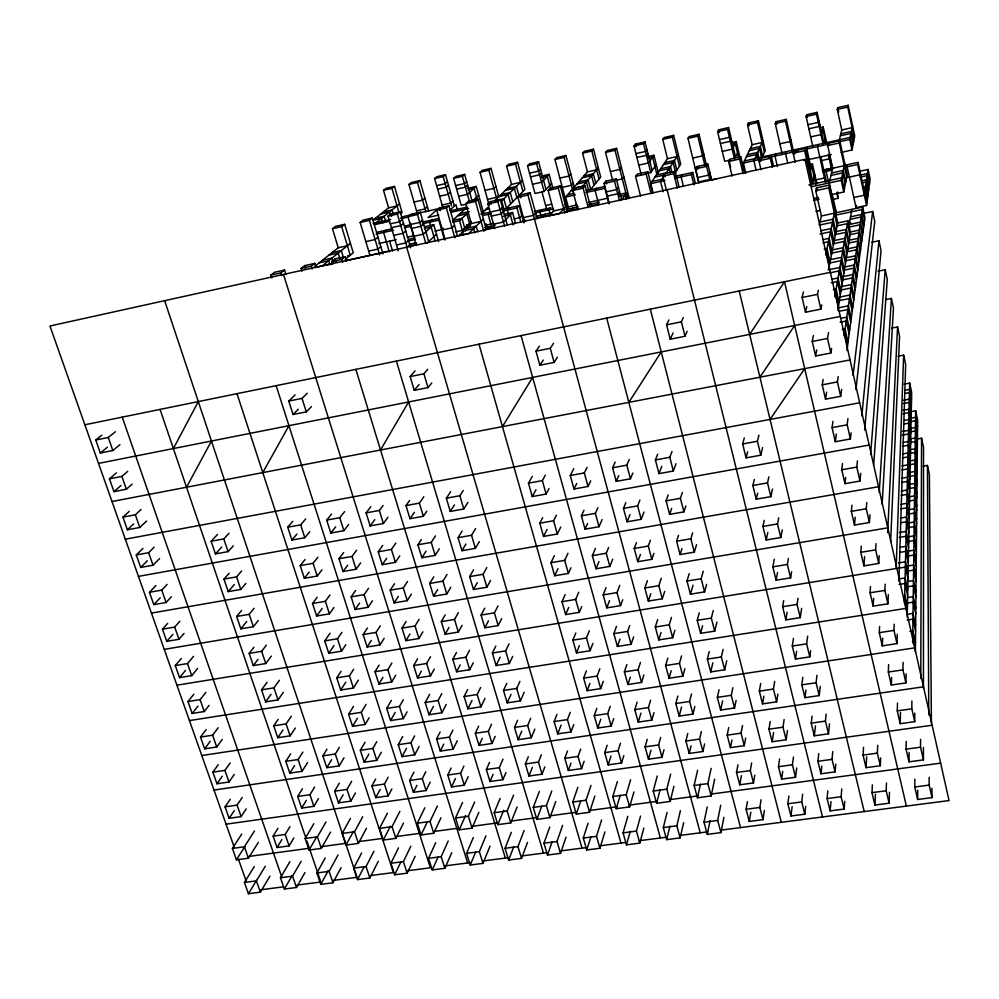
<?xml version="1.0" encoding="UTF-8"?>
<svg xmlns="http://www.w3.org/2000/svg" width="999" height="999" viewBox="0 0 999 999"><rect width="100%" height="100%" fill="white"/><g stroke="black" fill="none" stroke-linecap="round" stroke-linejoin="round"><path stroke-width="1.5" d="M906.23 741.408L906.081 749.175L909.003 761.837L923.438 759.877L923.438 747.439M923.451 688.348L923.526 447.327L921.565 438.236L915.946 439.235M923.438 759.877L920.541 747.19L920.566 739.397M920.766 678.533L921.565 438.236M931.942 788.286L932.017 797.614L917.669 799.487L917.719 790.159M897.489 703.109L897.264 710.863L900.224 723.688L914.734 721.653L914.809 713.174M915.396 651.972L917.619 419.967L915.646 410.789L910.002 411.825M917.669 799.487L914.784 786.987L914.859 779.195M914.734 721.653L911.8 708.791L911.9 701.023M912.649 642.981L915.646 410.789M909.003 761.837L909.14 752.509M888.623 664.547L888.323 672.027L891.32 685.039L905.918 682.891L906.093 673.801M907.217 617.17L911.662 392.357L909.664 383.104L904.008 384.153M905.918 682.891L902.946 669.867L903.121 662.387M904.507 603.483L909.664 383.104M900.224 723.688L900.499 712.387M879.595 626.448L879.27 632.667L882.304 645.854L896.977 643.618L897.264 634.265M898.913 581.243L905.656 364.498L903.645 355.157L897.964 356.243M872.377 784.864L871.977 792.644L874.937 805.057L889.122 803.208L889.485 792.307M891.32 685.039L891.595 677.459M896.977 643.618L893.968 630.406L894.192 624.188M896.153 568.206L903.645 355.157M889.122 803.208L886.188 790.771L886.488 782.991M863.536 747.314L863.049 755.094L866.033 767.669L880.306 765.734L880.643 757.941M870.491 586.563L870.079 592.769L873.163 606.131L887.911 603.808L888.323 594.48M890.633 541.62L899.587 336.376L897.552 326.948L891.857 328.059M882.304 645.854L882.679 638.086M874.937 805.057L875.449 794.155M880.306 765.734L877.334 753.134L877.709 745.354M887.911 603.808L884.864 590.421L885.164 584.178M887.649 532.729L897.552 326.948M861.288 546.116L860.776 552.335L863.898 565.871L878.733 563.448L879.182 555.656M882.142 504.258L893.468 308.004L891.408 298.489L885.688 299.625M866.033 767.669L866.67 756.805M873.163 606.131L873.638 598.351M878.733 563.448L875.636 549.875L876.036 543.668M879.245 492.457L891.408 298.489M851.947 505.144L851.335 511.326L854.495 525.049L869.417 522.527L869.992 514.785M873.626 465.222L887.287 279.37L885.214 269.755L878.034 271.216M863.898 565.871L864.61 556.568M827.834 790.821L827.097 798.576L830.132 810.888L844.143 809.065L844.742 801.31M869.417 522.527L866.283 508.766L866.782 502.559M870.591 454.445L885.214 269.755M844.143 809.065L841.133 796.715L841.77 788.973M818.755 753.571L817.919 761.288L820.991 773.775L835.077 771.865L835.776 764.098M842.507 463.573L841.77 469.742L844.967 483.666L859.977 481.043L860.688 473.301M864.647 429.97L881.056 250.462L878.958 240.759L871.752 242.257M830.132 810.888L830.981 801.585M835.077 771.865L832.03 759.352L832.766 751.598M854.495 525.049L855.219 517.295M859.977 481.043L856.805 467.082L857.404 460.889M861.812 415.934L878.958 240.759M812.062 716.158L811.225 723.151L814.335 735.801L828.508 733.803L829.495 723.9M828.508 733.803L825.424 721.116L826.161 714.123M820.991 773.775L821.79 766.046M832.941 421.428L832.067 427.584L835.314 441.708L850.399 438.973L851.098 432.804M855.931 389.573L874.749 221.278L872.639 211.501L863.96 213.336M844.967 483.666L845.666 477.51M814.335 735.801L815.471 725.898M802.834 677.347L801.822 684.852L804.969 697.677L819.217 695.591L820.266 686.475M788.873 796.028L787.836 803.758L790.946 815.996L804.807 814.197L805.694 806.468M804.807 814.197L801.735 801.922L802.659 794.205M819.217 695.591L816.096 682.742L816.995 675.237M850.399 438.973L847.177 424.825L847.926 418.631M853.084 375.349L872.639 211.501M790.946 815.996L792.132 806.717M793.468 638.336L792.294 646.053L795.479 659.04L809.802 656.867L810.614 650.686M804.969 697.677L805.956 690.084M779.595 759.015L778.458 766.708L781.605 779.12L795.541 777.222L796.727 767.981M795.541 777.222L792.419 764.797L793.456 757.067M823.151 379.37L822.227 384.827L825.524 399.15L840.696 396.316L841.633 389.348M846.902 350.549L864.922 217.52L862.649 207.068L834.627 213.024M847.564 164.685L847.14 166.808L856.056 207.68L866.558 205.457L870.129 179.058L868.069 169.468L859.627 171.304M835.314 441.708L836.35 434.016M809.802 656.867L806.643 643.843L807.691 636.138M770.217 721.515L768.955 729.183L772.14 741.745L786.151 739.772L787.474 730.519M781.605 779.12L782.704 771.403M840.696 396.316L837.424 381.955L838.211 376.511M844.093 335.776L862.649 207.068M868.069 169.468L864.347 195.267L853.845 197.515M795.479 659.04L796.603 651.348M786.151 739.772L782.991 727.185L784.14 719.48M783.678 600.599L782.629 606.718L785.863 619.892L800.261 617.619L801.635 608.366M747.427 801.61L746.103 809.265L749.275 821.428L762.986 819.642L764.41 810.401M800.261 617.619L797.065 604.42L798.014 598.276M772.14 741.745L773.601 732.529M762.986 819.642L759.839 807.454L761.063 799.762M760.714 683.491L759.327 691.158L762.549 703.883L776.635 701.822L777.859 694.155M825.524 399.15L826.635 392.17M856.056 207.68L856.43 205.344M813.436 335.514L812.237 341.471L815.584 355.994L830.843 353.034L831.593 348.476M837.836 310.227L850.499 232.505L847.926 220.804L837.349 223.039M860.276 172.615L859.914 174.788L846.378 177.735M776.635 701.822L773.438 689.06L774.712 681.368M785.863 619.892L787.125 612.212M774.3 559.24L772.839 566.858L776.111 580.207L790.596 577.847L791.633 571.703M851.847 209.365L848.838 227.123L860.102 224.763L862.462 235.627M749.275 821.428L750.823 812.224M737.961 764.834L736.513 772.477L739.722 784.789L753.496 782.929L754.807 775.249M790.596 577.847L787.349 564.46L788.411 558.341M830.843 353.034L827.534 338.474L828.558 332.542M834.777 296.666L847.926 220.804M866.558 205.457L857.691 164.51L858.054 162.387L844.58 165.335M753.496 782.929L750.311 770.579L751.66 762.911M762.549 703.883L763.898 696.203M739.722 784.789L741.408 775.624M728.746 727.547L727.185 735.152L730.431 747.627L744.28 745.679L745.704 738.024M776.111 580.207L777.534 572.564M764.235 520.354L762.911 526.448L766.233 539.984L780.793 537.524L782.242 529.882M815.584 355.994L816.732 349.887M707.23 806.992L704.008 822.227L707.28 834.39L720.928 832.617L723.888 817.294M744.28 745.679L741.058 733.166L742.519 725.524M803.421 291.958L802.122 297.477L805.506 312.212L820.866 309.153L821.69 304.907M828.783 268.631L837.761 222.777L829.407 185.09L816.483 187.887L815.733 190.684L821.403 215.971L819.242 225.1L832.479 222.302L835.339 235.14M843.78 192.008L847.189 174.575L839.809 140.797L828.296 143.357L827.709 145.567L832.704 168.219L829.22 182.917L831.805 194.58L843.78 192.008L841.22 180.32L844.742 163.361M841.245 152.385L852.01 150L854.757 135.914L848.151 105.295L837.761 107.655L837.287 109.453L841.757 129.97L838.948 141.846M720.928 832.617L717.682 820.441L720.704 805.206M780.793 537.524L777.497 523.951L778.708 517.869M730.431 747.627L731.967 740.009M719.055 689.772L717.332 697.377L720.629 710.027L734.552 707.991L736.113 700.374M835.651 209.765L835.164 212.125L831.63 196.179M832.254 199.575L838.011 198.351L837.549 191.945M707.28 834.39L710.102 820.654M766.233 539.984L767.819 532.367M820.866 309.153L817.494 294.38L818.356 290.247M825.698 254.92L834.989 210.265M852.01 150L849.712 139.448L852.559 125.737M734.552 707.991L731.28 695.316L732.879 687.712M697.602 770.266L694.118 785.464L697.427 797.776L711.151 795.928L714.66 779.195M754.332 479.433L752.846 485.489L756.218 499.2L770.866 496.64L772.489 489.048M711.151 795.928L707.866 783.591L711.138 768.393M832.916 201.998L833.416 199.688M720.629 710.027L722.639 700.886M697.427 797.776L700.486 784.078M709.228 651.56L707.354 659.115L710.689 671.927L724.687 669.805L726.735 660.676M805.506 312.212L806.78 306.543M770.866 496.64L767.519 482.892L768.88 476.81M687.762 733.491L685.888 741.046L689.21 753.433L702.896 751.51L704.632 743.918M724.687 669.805L721.365 656.955L723.126 649.362M667.082 812.449L663.311 827.559L666.645 839.635L680.132 837.886L683.653 822.689M837.174 225.799L828.758 187.874L829.407 185.09M846.727 176.973L839.297 142.994L839.809 140.797M854.382 137.862L847.726 107.08L848.151 105.295M702.896 751.51L699.6 739.085L701.373 731.505M756.218 499.2L757.642 493.156M680.132 837.886L676.822 825.798L680.419 810.614M710.689 671.927L712.874 662.837M824.262 170.354L831.48 168.769L831.98 166.708L829.17 154.008M744.292 437.949L742.657 443.956L746.066 457.867L760.788 455.194L762.624 447.614M689.21 753.433L691.033 745.878M666.645 839.635L669.954 826.011M699.275 612.837L697.24 620.342L700.624 633.316L714.697 631.106L716.932 622.04M657.242 776.036L653.221 791.033L656.593 803.271L670.154 801.448L673.913 786.35M677.846 696.028L675.824 703.533L679.195 716.096L692.956 714.073L694.829 706.518M760.788 455.194L757.404 441.258L758.928 435.227M825.037 175.774L824.475 177.997L815.359 179.982M826.673 169.256L826.136 171.403L828.396 181.631M829.794 156.831L829.295 158.853L820.616 160.764M692.956 714.073L689.61 701.485L691.533 693.955M714.697 631.106L711.338 618.094L713.249 610.564M670.154 801.448L666.795 789.185L670.654 774.113M656.593 803.271L660.152 789.685M746.066 457.867L747.652 451.823M700.624 633.316L702.597 625.799M679.195 716.096L681.555 707.067M647.227 739.385L645.067 746.877L648.451 759.178L661.987 757.279L664.01 749.75M627.797 816.333L623.076 832.841L626.473 844.829L639.81 843.106L643.856 828.034M667.819 658.066L665.634 665.534L669.043 678.259L682.879 676.148L684.902 668.643M689.21 573.576L687 581.043L690.421 594.193L704.57 591.895L706.605 584.365M639.81 843.106L636.438 831.093L640.546 816.096M661.987 757.279L658.616 744.942L660.689 737.412M809.365 185.09L812.224 184.465L814.872 174.912M825.424 137L823.813 142.807L817.07 112.35L806.767 114.685L806.131 116.508L812.936 147.065M682.879 676.148L679.482 663.398L681.568 655.906M704.57 591.895L701.161 578.696L703.259 571.203M626.473 844.829L630.257 831.318M648.451 759.178L650.998 750.187M669.043 678.259L671.178 670.779M690.421 594.193L693.019 585.202M617.345 781.668L612.774 796.553L616.221 808.703L629.632 806.892L633.928 791.932M637.112 702.197L634.79 709.615L638.236 722.09L651.835 720.092L653.995 712.637M809.702 173.252L812.424 163.948L808.228 164.86M818.094 144.555L817.494 146.603L825.461 182.455M820.329 127.685L823.226 127.035L821.003 134.603L810.676 136.913M629.632 806.892L626.198 794.717L630.606 779.769M657.654 619.617L655.307 627.022L658.766 639.922L672.664 637.724L674.849 630.269M651.835 720.092L648.413 707.592L650.636 700.149M678.533 535.302L676.61 541.208L680.082 554.545L694.305 552.147L696.528 544.692M616.221 808.703L620.242 795.291M672.664 637.724L669.23 624.812L671.478 617.37M807.679 164.248L808.391 161.925M819.779 124.563L819.205 126.448L808.865 128.771M588.061 823.238L583.291 838.049L586.75 849.962L599.937 848.263L604.919 831.88M638.236 722.09L640.958 713.136M607.142 745.242L604.707 752.634L608.166 764.859L621.553 762.974L623.838 755.544M694.305 552.147L690.846 538.773L692.682 532.842M599.937 848.263L596.503 836.325L601.585 819.954M658.766 639.922L661.063 632.492M807.379 157.442L806.668 159.728L803.795 160.364M818.88 120.504L818.293 122.353L807.954 124.688M626.873 664.51L624.387 671.877L627.872 684.515L641.545 682.429L643.868 675.012M586.75 849.962L590.971 836.625M621.553 762.974L618.106 750.724L620.454 743.293M680.082 554.545L681.967 548.613M810.501 165.422L806.817 148.976L807.479 146.915M608.166 764.859L611.026 755.981M647.377 580.669L644.842 588.011L648.339 601.073L662.312 598.788L664.685 591.396M641.545 682.429L638.086 669.767L640.471 662.374M577.859 787.299L572.789 802.01L576.311 814.073L589.56 812.287L594.842 796.028M812.224 184.465L804.632 150.687L805.369 148.451L793.955 150.986L793.156 153.234L795.204 162.263M823.263 144.78L816.483 114.161L817.07 112.35M627.872 684.515L630.307 677.122M662.312 598.788L658.828 585.689L661.276 578.284M668.194 494.98L666.083 500.849L669.605 514.36L683.903 511.863L685.851 505.944M589.56 812.287L586.076 800.199L590.971 785.439M596.828 708.303L594.243 715.634L597.739 728.021L611.188 726.048L613.648 718.643M576.311 814.073L580.794 800.761M648.339 601.073L650.824 593.706M611.188 726.048L607.704 713.636L610.214 706.243M616.52 626.323L613.848 633.641L617.382 646.44L631.118 644.268L633.628 636.912M549.737 827.047L543.943 843.206L547.477 855.044L560.514 853.358L566.033 837.112M683.903 511.863L680.394 498.314L682.404 492.42M597.739 728.021L600.799 719.168M669.605 514.36L671.653 508.466M567.494 751.023L564.81 758.328L568.331 770.479L581.568 768.618L584.115 761.275M560.514 853.358L557.005 841.495L562.612 825.336M631.118 644.268L627.622 631.443L629.67 625.561M547.477 855.044L552.122 841.807M636.438 542.632L634.228 548.463L637.787 561.7L651.823 559.328L653.895 553.446M581.568 768.618L578.059 756.443L580.669 749.1M617.382 646.44L619.979 639.11M586.401 670.866L583.628 678.146L587.187 690.696L600.699 688.636L603.309 681.318M568.331 770.479L570.966 763.161M539.36 791.42L533.266 807.392L536.838 819.38L549.949 817.619L555.781 801.485M651.823 559.328L648.301 546.053L650.424 540.197M657.704 454.145L655.406 459.927L658.99 473.626L673.351 471.029L676.011 463.736M600.699 688.636L597.165 676.061L599.837 668.756M637.787 561.7L640.459 554.42M549.949 817.619L546.391 805.606L551.773 791.033M606.031 587.649L603.171 594.892L606.755 607.867L620.554 605.606L622.714 599.762M556.992 714.347L554.145 721.578L557.717 733.878L571.003 731.93L573.726 724.625M587.187 690.696L589.885 683.403M511.326 832.342L505.044 848.301L508.641 860.064L521.54 858.391L527.534 842.357M536.838 819.38L541.745 806.243M786.338 151.611L785.564 153.696L787.599 162.65M790.833 139.56L790.109 141.521L779.869 143.806M673.351 471.029L669.805 457.292L672.002 451.448M620.554 605.606L617.007 592.607L619.767 585.327M521.54 858.391L517.969 846.615L524.088 830.581M571.003 731.93L567.457 719.605L570.217 712.337M658.99 473.626L661.775 466.358M508.641 860.064L513.673 846.99M528.296 756.755L525.362 763.96L528.946 776.023L542.032 774.188L544.817 766.932M557.717 733.878L561.076 725.149M575.824 632.991L572.889 640.172L576.485 652.884L590.059 650.749L592.857 643.468M606.755 607.867L609.54 600.599M625.861 502.622L623.476 508.391L627.085 521.803L641.196 519.33L643.993 512.062M590.059 650.749L586.488 637.999L589.348 630.744M542.032 774.188L538.461 762.087L541.308 754.844M641.196 519.33L637.624 505.881L639.909 500.099M528.946 776.023L532.392 767.369M500.162 798.388L494.18 812.724L497.814 824.637L510.776 822.889L517.107 806.967M595.429 548.463L592.357 555.631L595.978 568.768L609.852 566.421L612.749 559.203M576.485 652.884L579.37 645.641M775.811 153.958L774.974 156.056L777.372 166.471M627.085 521.803L629.982 514.572M510.776 822.889L507.155 810.963L513.586 795.117M473.314 837.574L466.583 853.346L470.229 865.022L482.992 863.373L490.034 846.091M772.377 167.283L770.316 158.304L771.24 156.031L759.939 158.541L758.94 160.839L761.013 169.793M792.394 151.636L785.501 121.191L786.263 119.343L776.048 121.653L775.236 123.514L782.167 153.908M497.814 824.637L503.721 810.214M609.852 566.421L606.256 553.246L608.628 547.489M517.594 720.304L514.497 727.447L518.131 739.672L531.281 737.749L534.827 729.133M482.992 863.373L479.358 851.672L485.939 835.838M565.147 594.58L562 601.698L565.646 614.572L579.295 612.35L581.68 606.605M595.978 568.768L598.975 561.575M531.281 737.749L527.672 725.499L530.681 718.331M470.229 865.022L475.649 852.122M489.51 762.412L486.351 769.53L490.01 781.518L502.934 779.695L505.969 772.539M615.159 462.087L612.587 467.757L616.233 481.368L630.431 478.796L632.842 473.064M518.131 739.672L521.778 731.081M579.295 612.35L575.674 599.437L578.721 592.282M668.893 319.942L666.57 324.837L670.217 339.223L684.989 336.276L687.15 331.281M502.934 779.695L499.313 767.682L503.009 759.103M565.646 614.572L568.718 607.429M462.587 802.409L455.532 817.994L459.228 829.832L472.04 828.109L478.846 812.374M630.431 478.796L626.798 465.159L629.283 459.465M490.01 781.518L493.106 774.387M584.015 510.214L581.381 515.834L585.052 529.158L599.013 526.723L602.122 519.58M506.78 683.403L503.508 690.471L507.192 702.846L520.392 700.848L524.163 692.27M435.714 842.756L428.534 858.328L432.242 869.942L444.855 868.306L451.773 852.659M472.04 828.109L468.369 816.245L474.637 802.022M616.233 481.368L618.743 475.661M459.228 829.832L465.546 815.584M684.989 336.276L681.38 321.84L683.304 317.57M762.986 140.572L753.908 160.739L755.981 169.63M444.855 868.306L441.171 856.667L448.201 841.033M478.646 726.211L475.312 733.266L479.008 745.404L491.995 743.493L495.192 736.4M520.392 700.848L516.733 688.436L519.917 681.343M554.32 555.706L550.973 562.712L554.657 575.761L568.381 573.438L570.928 567.769M599.013 526.723L595.367 513.361L597.914 507.679M585.052 529.158L587.624 523.513M507.192 702.846L511.038 694.355M432.242 869.942L438.012 857.179M670.217 339.223L673.076 332.954M491.995 743.493L488.324 731.33L491.583 724.25M451.148 768.031L447.789 775.037L451.498 786.95L464.285 785.139L468.181 776.66M568.381 573.438L564.71 560.352L567.981 553.284M479.008 745.404L482.28 738.336M554.657 575.761L557.954 568.693M464.285 785.139L460.589 773.214L463.898 766.146M424.812 807.816L417.307 823.213L421.066 834.964L433.741 833.266L440.996 817.719M495.829 646.041L492.37 653.009L496.091 665.546L509.365 663.461L512.687 656.405M451.498 786.95L455.469 778.496M398.501 847.864L390.909 863.261L394.68 874.799L407.155 873.176L415.147 856.318M433.741 833.266L430.007 821.478L437.362 806.018M745.853 173.426L743.418 163.062L752.122 144.73L747.502 124.85L748.451 123.027L758.416 120.754L765.259 150.437L762.674 156.406L760.364 146.391L750.261 148.651M421.066 834.964L427.122 822.302M573.801 468.581L570.267 475.512L573.988 489.011L588.011 486.476L590.696 480.844M467.619 689.585L464.123 696.528L467.869 708.828L480.919 706.842L484.965 698.413M407.155 873.176L403.409 861.625L410.864 846.165M509.365 663.461L505.656 650.886L509.028 643.893M496.091 665.546L500.162 657.155M394.68 874.799L400.786 862.199M542.657 517.669L539.785 523.201L543.531 536.426L557.317 534.015L560.739 527.01M440.097 732.067L436.551 739.01L440.309 751.073L453.159 749.188L457.267 740.771M480.919 706.842L477.197 694.517L480.631 687.512M743.094 173.626L739.66 159.016L740.759 156.781L729.757 159.241L728.596 161.476L732.055 176.061M764.41 152.397L757.529 122.577L758.416 120.754M467.869 708.828L472.003 700.436M588.011 486.476L584.315 472.939L587.075 467.345M413.923 772.177L409.64 780.481L413.411 792.319L426.061 790.534L430.207 782.142M573.988 489.011L576.748 483.441M453.159 749.188L449.425 737.1L452.897 730.132M387.437 813.149L379.508 828.371L383.329 840.047L395.854 838.361L403.509 823.064M440.309 751.073L443.781 744.118M557.317 534.015L553.596 520.754L556.381 515.209M484.74 608.191L481.081 615.059L484.852 627.772L498.189 625.586L501.71 618.631M543.531 536.426L547.04 529.482M426.061 790.534L422.302 778.671L425.811 771.727M738.498 151.199L735.551 157.068L728.596 127.547L718.706 129.795L717.607 131.656L724.65 161.264L730.306 160.002M361.65 852.996L353.683 868.131L357.517 879.595L369.855 878.009L378.284 861.338M413.411 792.319L416.933 785.351M395.854 838.361L392.058 826.66L399.85 811.375M383.329 840.047L390.409 826.198M456.481 652.459L452.797 659.328L456.58 671.778L469.705 669.705L473.264 662.774M369.855 878.009L366.046 866.52L373.876 851.31M498.189 625.586L494.43 612.862L498.014 605.956M357.517 879.595L363.948 867.144M484.852 627.772L488.449 620.866M429.632 694.317L425.187 702.522L428.996 714.735L441.908 712.774L446.203 704.482M402.709 736.5L398.239 744.692L402.048 756.668L414.76 754.807L419.093 746.54M469.705 669.705L465.934 657.23L469.542 650.337M732.067 142.482L736.238 141.533L732.217 149.201L722.302 151.423M456.58 671.778L460.202 664.897M173.376 448.563L198.302 401.586M441.908 712.774L438.111 700.524L441.77 693.643M375.661 779.058L371.915 785.863L375.749 797.627L388.249 795.866L391.883 788.985M428.996 714.735L433.379 706.48M532.28 476.398L528.459 483.166L532.255 496.565L546.116 494.055L549.025 488.561M414.76 754.807L410.964 742.806L414.635 735.913M350.424 818.493L342.12 833.466L345.991 845.067L358.391 843.406L366.458 828.283M402.048 756.668L406.468 748.426M186.538 487.237L211.463 441.021M388.249 795.866L384.44 784.078L388.149 777.21M325.212 857.991L316.87 872.964L320.754 884.352L332.967 882.766L341.071 867.669M375.749 797.627L380.182 789.41M711.663 180.032L707.841 164.123L696.94 166.558L695.604 168.831L698.763 181.905L709.715 179.483L710.976 177.148M731.38 139.385L730.356 141.296L720.429 143.531M473.514 569.855L469.642 576.623L473.476 589.485L486.875 587.225L490.596 580.369M358.391 843.406L354.545 831.767L362.699 816.745M345.991 845.067L353.446 831.38M320.754 884.352L328.246 870.678M546.116 494.055L542.345 480.619L545.329 475.162M332.967 882.766L329.108 871.353L338.062 854.969M532.255 496.565L536.013 489.722M709.939 172.815L708.666 175.125L697.714 177.547M730.456 135.439L729.42 137.338L719.492 139.573M445.204 614.872L441.321 621.628L445.154 634.253L458.341 632.092L462.075 625.287M417.57 658.816L413.673 665.559L417.532 677.934L430.494 675.886L434.265 669.068M391.371 700.374L386.688 708.441L390.559 720.566L403.321 718.631L407.093 711.837M262.787 472.602L288.948 425.674M473.476 589.485L477.272 582.692M486.875 587.225L483.066 574.325L486.85 567.532M365.035 742.245L360.339 750.311L364.21 762.212L376.785 760.364L381.343 752.235M339.323 783.116L334.603 791.196L338.486 802.871L350.861 801.136L355.457 792.981M445.154 634.253L448.976 627.472M458.341 632.092L454.52 619.455L458.329 612.662M430.494 675.886L426.66 663.486L430.494 656.718M709.715 179.483L706.568 166.383L707.841 164.123M734.54 159.066L727.547 129.395L728.596 127.547M313.823 823.713L305.145 838.511L309.078 850.037L321.341 848.388L330.557 832.092M417.532 677.934L421.353 671.166M390.559 720.566L395.167 712.449M289.947 861.6L280.457 877.734L284.39 889.048L296.466 887.487L304.945 872.564M403.321 718.631L399.475 706.468L403.321 699.7M364.21 762.212L368.856 754.108M376.785 760.364L372.927 748.438L376.785 741.67M338.486 802.871L343.156 794.754M350.861 801.136L347.003 789.422L351.648 781.318M309.078 850.037L316.87 836.513M321.341 848.388L317.432 836.837L325.986 821.977M284.39 889.048L292.207 875.536M296.466 887.487L292.557 876.148L301.136 861.3M380.519 450.012L408.628 401.96M462.162 531.031L458.066 537.662L461.938 550.711L475.399 548.351L479.333 541.658M433.778 576.835L429.695 583.453L433.578 596.241L446.828 593.993L450.774 587.287M379.096 665.097L374.987 671.728L378.908 684.015L391.733 681.992L395.704 675.287M406.094 621.515L402.01 628.134L405.919 640.659L418.943 638.536L422.902 631.83M693.918 184.89L691.42 174.613L692.719 172.44L675.174 176.336M703.733 153.883L702.572 155.856L692.732 158.067M353.521 706.355L348.614 714.297L352.547 726.348L365.159 724.425L369.131 717.744M302.435 788.81L297.702 796.465L301.636 808.066L313.873 806.343L318.481 798.626M326.96 749.225L322.864 755.856L326.798 767.694L339.223 765.871L344.006 757.829M254.258 866.57L244.43 882.454L248.414 893.705L260.364 892.157L269.955 876.135M277.984 828.271L273.127 836.138L277.06 847.527L289.123 845.891L293.856 837.961M433.578 596.241L437.612 589.56M446.828 593.993L442.957 581.181L446.978 574.5M461.938 550.711L465.959 544.03M475.399 548.351L471.553 535.277L475.561 528.608M352.547 726.348L357.38 718.356M365.159 724.425L361.263 712.349L366.109 704.345M378.908 684.015L382.929 677.359M391.733 681.992L387.837 669.68L391.87 663.024M405.919 640.659L409.94 633.99M418.943 638.536L415.06 625.973L419.093 619.293M260.364 892.157L256.406 880.881L265.284 866.27M277.06 847.527L281.88 839.597M289.123 845.891L285.19 834.477L289.972 826.61M301.636 808.066L306.331 800.349M313.873 806.343L309.965 794.717L314.61 787.062M326.798 767.694L331.631 759.715M339.223 765.871L335.314 754.02L339.348 747.352M248.414 893.705L256.506 880.406M502.46 426.61L532.642 377.397M682.467 174.725L681.118 176.91L683.266 185.689M241.746 834.028L232.392 848.426L236.426 859.814L248.426 858.203L258.379 842.344M341.009 671.328L336.75 677.821L340.721 690.034L353.409 688.036L358.379 680.144M290.647 753.92L285.801 761.35L289.785 773.101L302.073 771.303L307.58 762.549M421.366 539.572L417.907 544.767L421.853 557.717L435.164 555.394L439.335 548.813M394.48 583.728L390.197 590.209L394.155 602.909L407.242 600.686L411.413 594.093M367.432 628.034L363.149 634.552L367.108 646.99L379.995 644.892L384.153 638.299M450.636 491.733L446.328 498.201L450.249 511.413L463.786 508.966L467.944 502.397M232.392 848.426L244.405 846.79L254.483 831.018M236.426 859.814L244.792 846.715M539.448 346.141L536.001 351.173L539.885 365.247L554.12 362.4L557.405 357.267M285.801 761.35L298.102 759.527L302.872 752.097M289.785 773.101L294.593 765.596M666.483 190.534L662.899 176.111L673.776 173.701L675.237 171.403L679.12 187.2M697.826 136.151L699.025 134.278L706.081 163.649L704.932 165.659L697.826 136.151L687.974 138.386L698.738 182.842M628.846 402.36L661.238 351.91M363.149 634.552L376.049 632.417L380.269 625.886M367.108 646.99L371.328 640.459M336.75 677.821L349.45 675.799L353.671 669.243M340.721 690.034L345.779 682.18M390.197 590.209L403.309 587.961L407.542 581.43M394.155 602.909L398.376 596.366M417.907 544.767L431.243 542.42L435.477 535.889M421.853 557.717L426.086 551.198M446.328 498.201L459.877 495.716L463.274 490.497M450.249 511.413L454.508 504.87M536.001 351.173L550.274 348.301L553.596 343.269M663.486 177.098L660.589 181.468L663.124 191.683M678.371 154.583L666.333 172.79L656.318 175.025M230.319 799.188L225.087 806.83L229.133 818.293L241.109 816.608L246.216 808.89M539.885 365.247L543.281 360.09M749.637 334.403L784.502 281.718L906.38 806.093M278.159 719.405L273.738 725.811L277.772 737.712L290.122 735.838L295.292 728.071M662.899 176.111L664.435 173.814L675.237 171.403M687.974 138.386L689.223 136.513L699.025 134.278M229.133 818.293L234.315 810.576M330.07 633.241L324.725 640.896L328.746 653.259L341.496 651.173L345.816 644.73M225.087 806.83L237.088 805.119L242.233 797.464M759.927 377.21L794.68 325.474M355.644 590.509L351.149 596.89L355.169 609.49L368.107 607.305L372.465 600.849M382.742 545.442L378.221 551.798L382.23 564.66L395.392 562.35L399.762 555.906M273.738 725.811L286.101 723.913L291.358 716.158M277.772 737.712L283.017 729.969M409.602 500.524L405.981 505.581L409.977 518.706L423.351 516.283L426.848 511.151M677.085 156.518L667.482 158.679L650.374 183.741L664.984 180.494M770.054 419.43L804.707 368.619M324.725 640.896L337.487 638.786L341.895 632.355M328.746 653.259L334.028 645.541M355.169 609.49L359.578 603.096M351.149 596.89L364.111 594.667L368.531 588.274M382.23 564.66L386.663 558.266M218.219 764.735L212.874 772.165L216.958 783.765L228.983 782.005L234.216 774.5M378.221 551.798L391.408 549.462L395.841 543.081M405.981 505.581L419.368 503.134L423.851 496.74M409.977 518.706L414.448 512.312M648.026 173.164L650.749 172.552L656.306 164.635M267.058 682.267L261.538 689.822L265.622 701.872L278.022 699.912L283.404 692.27M212.874 772.165L224.912 770.379L230.182 762.949M216.958 783.765L222.265 776.26M640.546 196.054L635.589 176.411L646.178 174.038L647.777 171.791L653.046 192.869M667.482 158.679L662.737 139.398L672.352 137.2L673.663 135.365L680.706 164.148L675.549 172.215L673.164 162.462L663.411 164.648M317.207 597.24L312.55 603.496L316.633 616.008L329.42 613.848L333.953 607.529M628.621 195.742L627.097 197.864L614.997 150.287L616.595 148.389L629.308 198.426M261.538 689.822L273.951 687.836L279.408 680.257M265.622 701.872L271.054 694.293M343.693 552.509L338.998 558.741L343.069 571.515L356.069 569.23L360.627 562.924M628.209 198.664L626.723 192.807L621.64 199.812L616.283 178.846L605.844 181.181L604.02 183.466L609.078 203.109M658.441 173.252L653.97 155.257L648.351 162.987L638.836 165.135M370.841 506.68L366.096 512.887L370.154 525.911L383.379 523.513L387.962 517.232M316.633 616.008L322.14 608.453M206.156 729.62L200.499 737.075L204.645 748.825L216.721 746.99L222.24 739.46M635.589 176.411L637.25 174.151L647.777 171.791M662.737 139.398L664.085 137.55L673.663 135.365M312.55 603.496L325.374 601.298L329.957 595.029M343.069 571.515L347.677 565.259M338.998 558.741L352.023 556.431L356.643 550.187M619.505 191.446L617.757 193.781L607.28 196.104M647.876 153.384L646.44 155.32L636.912 157.467M370.154 525.911L374.8 519.68M204.645 748.825L210.227 741.32M366.096 512.887L379.345 510.452L383.067 505.482M253.946 647.227L249.176 653.383L253.309 665.584L265.771 663.548L271.353 656.068M200.499 737.075L212.6 735.214L218.182 727.734M618.431 187.25L616.67 189.573L606.193 191.895M646.927 149.563L645.479 151.473L635.938 153.634M623.838 176.885L622.277 178.921L615.546 180.432M253.309 665.584L258.029 659.377M249.176 653.383L261.651 651.323L266.358 645.142M305.057 559.527L300.224 565.609L304.345 578.284L317.207 576.036L321.94 569.855M193.818 694.255L187.974 701.548L192.17 713.448L204.296 711.538L209.066 705.381M604.02 183.466L614.51 181.119L616.283 178.846M641.233 174.688L634.015 145.954L643.556 143.769L645.017 141.895L652.16 170.542M331.581 514.06L326.685 520.092L330.806 533.029L343.868 530.669L348.651 524.512M304.345 578.284L309.128 572.152M300.224 565.609L313.099 563.324L317.894 557.205M621.428 167.42L619.855 169.405L610.414 171.528M192.17 713.448L197.952 706.093M330.806 533.029L335.639 526.935M591.296 203.996L589.585 206.156L598.925 204.096M187.974 701.548L200.125 699.612L205.906 692.295M326.685 520.092L339.772 517.694L344.618 511.613M241.608 610.476L236.651 616.47L240.846 628.833L253.359 626.71L258.217 620.604M634.015 145.954L635.514 144.068L645.017 141.895M240.846 628.833L246.716 621.565M596.878 188.287L595.104 190.484L598.776 204.658M236.651 616.47L249.188 614.335L254.096 608.279M415.047 370.916L410.152 376.573L414.248 390.334L427.984 387.587L431.768 382.979M181.343 658.453L175.287 665.584L179.533 677.622L191.721 675.636L197.64 668.418M292.794 521.303L287.724 527.222L291.908 540.072L304.82 537.737L309.777 531.705M570.978 210.265L572.777 208.092M179.533 677.622L185.527 670.429M291.908 540.072L296.903 534.09M175.287 665.584L187.487 663.573L193.481 656.405M577.834 209.89L572.727 190.472L583.129 188.137L585.077 185.839L590.509 206.681M287.724 527.222L300.662 524.862L305.682 518.893M414.248 390.334L419.093 384.553M229.121 573.264L223.976 579.095L228.222 591.608L240.796 589.41L245.829 583.466M410.152 376.573L423.913 373.801L427.734 369.28M565.721 206.318L559.652 213.499L549.425 215.759L553.608 210.926L563.723 208.691M598.314 167.832L582.792 186.164L573.189 188.312M228.222 591.608L234.315 584.54M572.727 190.472L574.725 188.149L585.077 185.839M612.499 179.67L605.531 152.447L607.167 150.537L616.595 148.389M223.976 579.095L236.563 576.873L241.671 570.978M576.61 205.082L568.219 206.943L565.609 197.065L587.424 171.878L596.653 169.793M167.657 623.388L162.45 629.17L166.746 641.358L178.983 639.285L184.091 633.416M543.256 216.383L545.192 214.198M573.226 183.292L571.465 185.315L562.312 187.375M166.746 641.358L172.914 634.365M162.45 629.17L174.7 627.072L179.87 621.253M541.845 209.74L539.922 211.875L540.983 215.796M553.608 210.926L548.139 190.447L558.279 188.162L560.327 185.914L567.257 212.125M587.424 171.878L582.554 153.159L591.82 151.036L593.506 149.176L600.699 177.123L590.609 189.423L588.124 179.857L578.658 181.993M217.532 534.44L211.139 541.246L215.434 553.921L228.059 551.635L233.291 545.854M535.614 212.987L533.454 215.384L523.426 217.607M570.804 174.051L569.018 176.036L559.852 178.097M215.434 553.921L221.753 547.04M548.139 190.447L550.237 188.174L560.327 185.914M582.554 153.159L584.29 151.286L593.506 149.176M211.139 541.246L223.788 538.936L229.071 533.216M155.906 585.539L149.45 592.295L153.796 604.632L166.084 602.484L171.378 596.765M513.798 224.001L515.272 222.402L512.574 212.512L504.22 214.36M521.803 215.384L519.655 217.695L514.148 218.918M545.978 189.423L538.586 161.738L529.52 163.824L527.522 165.747L534.989 193.506L544.068 191.471L551.56 183.416M153.796 604.632L160.19 597.827M149.45 592.295L161.751 590.109L167.108 584.44M512.574 212.512L503.446 222.028L493.506 224.226M502.909 211.039L516.982 207.904L519.155 205.644L523.838 222.852M552.772 187.924L549.15 174.338L541.595 182.218L532.504 184.278M524.6 221.953L517.894 197.24L527.947 194.98L530.144 192.695L537.175 218.769M568.231 209.778L554.932 159.478L564.123 157.367L565.933 155.482L574.712 188.961M488.461 228.496L490.659 226.249M509.565 207.78L507.342 210.052L508.491 214.248M503.558 211.551L501.223 213.923L491.271 216.134M541.545 172.839L539.622 174.813L530.519 176.873M517.894 197.24L520.142 194.942L530.144 192.695M554.932 159.478L556.793 157.58L565.933 155.482M295.117 394.892L288.761 401.074L293.057 414.523L306.306 411.875L311.451 406.643M484.59 230.444L486.163 228.833L477.922 199.213L468.244 201.398L465.771 203.671L471.328 223.514L458.716 235.776L468.681 233.579L483.429 218.993M142.944 548.426L136.276 554.944L140.684 567.444L153.034 565.209L159.578 558.566M502.447 207.505L500.099 209.865L480.944 214.173L487.874 207.417M540.559 169.143L538.623 171.091L529.52 173.164M293.057 414.523L298.301 409.278M140.684 567.444L147.303 560.826M136.276 554.944L148.639 552.684L154.158 547.202M288.761 401.074L302.035 398.389L307.23 393.256M490.459 212.05L488.136 214.335L490.834 224.076M522.452 180.394L501.673 200.949L503.896 209.066M494.705 228.546L487.899 203.971L497.864 201.723L500.224 199.413L507.342 225.349M527.522 165.747L536.638 163.661L538.586 161.738M511.575 184.378L494.605 200.874L503.846 198.801L506.431 208.217L524.9 189.423L517.557 162.263L508.678 164.298L506.618 166.184L511.575 184.378L520.467 182.355M471.078 221.865L462.262 230.407L455.494 231.905M487.899 203.971L490.309 201.648L500.224 199.413M129.233 511.363L122.939 517.132L127.41 529.782L139.798 527.472L146.566 521.041M454.533 225.424L451.998 227.809L442.37 229.945M452.747 222.228L459.528 220.717L469.205 211.601L459.902 213.686M495.966 186.401L493.856 188.386L485.027 190.384M127.41 529.782L133.641 523.938M465.771 203.671L475.499 201.473L477.922 199.213M506.618 166.184L515.534 164.136L517.557 162.263M122.939 517.132L135.352 514.772L141.046 509.502M426.898 243.182L436.501 234.303M443.244 228.059L441.57 229.608L434.965 231.069M478.683 195.28L472.165 201.311L464.647 174.4L455.906 176.411L453.608 178.334L461.201 205.319L467.033 204.008M438.598 241.646L433.753 224.7L423.189 234.203L413.648 236.326M449.8 210.252L455.944 204.708L457.43 209.965M483.566 212.849L476.223 186.451L467.432 194.368L458.678 196.353M408.716 245.529L410.427 243.993L416.321 242.695M446.378 208.029L448.963 205.744L457.305 235.215L454.782 237.65L446.378 208.029L436.738 210.202L445.167 239.772M489.173 205.382L480.019 172.29L488.861 170.255L490.996 168.356L498.426 195.392L496.341 197.415L487.512 199.4M116.508 472.777L109.44 478.821L113.961 491.645L126.411 489.235L132.18 484.128M408.529 240.509L405.806 242.907L396.491 244.98M452.959 201.086L450.699 203.097L442.12 205.032M432.155 219.892L429.595 222.178L430.756 226.236M423.626 223.976L420.929 226.348L411.363 228.484M467.657 185.19L465.422 187.163L456.655 189.161M436.738 210.202L439.36 207.904L448.963 205.744M480.019 172.29L482.192 170.379L490.996 168.356M113.961 491.645L120.979 485.502M422.49 220.067L419.792 222.415L410.227 224.563M466.658 181.593L464.41 183.554L455.644 185.564M405.744 230.956L403.009 233.316L393.681 235.402M450.487 192.308L448.201 194.281L439.622 196.229M109.44 478.821L121.903 476.386L127.722 471.353M380.781 246.653L377.922 249.088L368.681 251.136M427.435 206.855L425.05 208.891L416.546 210.814M416.071 244.705L407.942 216.696L417.52 214.535L420.229 212.213L428.683 241.533M453.608 178.334L462.387 176.323L464.647 174.4M403.509 223.289L400.761 225.612L391.421 227.71M448.489 185.265L446.203 187.213L437.612 189.161M407.942 216.696L410.714 214.36L420.229 212.213M402.397 219.455L399.637 221.766L390.297 223.863M447.502 181.743L445.204 183.666L436.613 185.627M377.972 237.15L375.1 239.535L365.846 241.608M386.401 230.145L383.616 232.455L389.36 251.96M400.761 218.207L402.497 216.758L438.037 208.754L428.084 217.47L438.736 215.072M424.925 198.114L422.527 200.112L414.023 202.048M101.786 435.227L95.754 440.01L100.337 453.009L112.837 450.512L119.93 444.68M345.217 259.365L353.259 252.759L344.705 224.313L335.552 226.373L332.467 228.696L338.236 247.752L314.872 266.283M400.437 213.948L402.098 212.587L394.48 186.413L386.051 188.349L383.479 190.297L388.599 207.817L372.802 220.342L381.481 218.381L382.804 222.877M332.53 264.485L331.668 261.663L341.92 259.39L345.304 256.631L346.578 260.839M398.214 250.849L388.037 216.146L397.39 214.036L400.162 211.763L410.651 247.814M442.957 207.954L434.602 178.546L443.194 176.561L445.504 174.675L454.195 205.457M100.337 453.009L107.517 447.165M331.668 261.663L335.115 258.878L345.304 256.631M388.037 216.146L390.846 213.873L400.162 211.763M434.602 178.546L436.95 176.648L445.504 174.675M95.754 440.01L108.279 437.487L115.422 431.755M322.215 265.921L350.412 243.306M374.263 224.176L399.563 203.883M301.973 271.216L301.111 268.419L311.263 266.171L314.81 263.374L316.096 267.557M369.992 255.519L360.139 222.452L369.405 220.354L372.315 218.057L382.929 253.933M417.382 213.724L408.941 184.44L417.47 182.48L419.892 180.569L428.683 211.214M301.111 268.419L304.707 265.622L314.81 263.374M360.139 222.452L363.087 220.155L372.315 218.057M408.941 184.44L411.401 182.517L419.892 180.569M271.691 277.897L270.816 275.125L280.881 272.889L284.59 270.067L285.976 274.525M332.467 228.696L341.658 226.623L344.705 224.313M383.479 190.297L391.945 188.349L394.48 186.413M270.816 275.125L274.575 272.29L284.59 270.067M605.531 152.447L614.997 150.287M467.619 188.411L476.223 186.451M717.607 131.656L727.547 129.395M747.502 124.85L757.529 122.577M388.599 207.817L397.053 205.894M468.294 189.71L474.063 188.411L477.347 200.212M383.441 211.913L391.97 209.977L393.256 214.385M541.72 176.024L549.15 174.338M775.236 123.514L785.501 121.191M806.131 116.508L816.483 114.161M837.287 109.453L847.726 107.08M380.819 213.986L389.385 212.05L390.247 214.997M541.321 177.635L547.29 176.286L550.836 189.585M375.499 218.207L384.14 216.259L385.452 220.717M507.455 188.374L516.433 186.338L518.931 195.504M647.302 156.756L653.97 155.257M505.369 190.409L514.398 188.374L516.895 197.565M648.563 158.067L652.584 157.155L656.73 173.801M373.164 223.376L390.746 219.405M501.136 194.53L510.239 192.482L512.774 201.761M583.965 175.861L593.294 173.751L595.741 183.179M374.825 224.575L389.548 221.266M401.373 218.606L408.791 216.933M498.976 196.628L508.129 194.568L510.676 203.896M582.217 177.884L591.595 175.774L594.043 185.24M732.454 144.056L735.252 143.419L738.573 157.592M450.299 210.826L467.033 207.068L452.547 220.504L461.988 218.394L465.534 231.006M664.785 162.637L674.475 160.464L676.86 170.167M450.574 212.412L468.631 208.366M576.86 184.078L586.363 181.943L588.511 190.172M752.122 144.73L762.125 142.495M377.322 232.18L392.47 228.783M404.632 226.061L411.163 224.6M422.265 222.115L438.748 218.419M660.614 168.731L670.466 166.521L671.852 172.153M376.011 234.153L393.481 230.257M404.558 227.772L411.126 226.298M422.49 223.764L438.861 220.092L444.48 239.797M457.48 215.934L466.82 213.848L469.505 223.401M485.589 209.64L489.622 208.741M571.316 190.459L574.075 189.847M659.203 170.804L669.105 168.594L670.154 172.839M749.312 150.649L759.477 148.376L761.463 156.993M841.757 129.97L852.172 127.635M424.388 226.785L433.753 224.7M502.21 209.415L519.155 205.644M567.532 194.842L574.5 193.282M586.326 190.647L605.307 186.413M747.389 154.695L757.654 152.397L759.003 158.217M840.833 133.841L851.373 131.481L853.608 141.821M695.104 167.857L699.312 166.92M338.236 247.752L347.415 245.717M424.438 228.534L431.156 227.035L435.189 241.121M482.667 215.559L491.096 213.674M565.609 197.065L575.412 194.88M586.013 192.507L604.994 188.287L609.015 203.896M654.857 177.16L664.922 174.925M746.415 156.756L756.73 154.445L757.754 158.829M840.371 135.802L850.961 133.441L853.208 143.831M695.604 168.831L706.568 166.383M728.596 161.476L739.66 159.016M332.043 252.66L341.308 250.599L343.381 257.455M651.885 181.518L662.05 179.258M744.43 160.939L850.137 137.425L852.409 147.927M545.616 205.532L551.573 204.208M378.796 243.556L396.241 239.685M407.305 237.225L413.873 235.764L411.526 227.66M328.896 255.157L338.211 253.084L339.885 258.591M471.328 223.514L481.043 221.353M503.334 216.408L510.327 214.847L513.049 224.8M675.249 178.209L691.42 174.613M743.418 163.062L761.438 159.066M768.955 157.392L797.714 150.999M806.817 148.976L828.933 144.068M840.284 141.546L849.712 139.448M758.94 160.839L770.316 158.304M793.156 153.234L804.632 150.687M827.709 145.567L839.297 142.994M409.29 239.148L415.084 237.874M464.647 226.873L470.517 225.562M534.353 211.401L550.861 207.742L548.988 209.865L550.037 213.798M564.447 204.72L567.457 204.058M408.216 241.071L415.484 239.46M463.848 228.746L468.269 227.76M535.414 212.874L553.533 208.866M322.515 260.227L331.918 258.142L333.179 262.312M466.371 228.334L476.173 226.161L477.772 231.88M619.405 194.418L626.723 192.807M347.652 255.794L350.274 255.207L341.658 226.623M485.377 225.287L493.793 223.426M588.598 202.435L607.554 198.239M319.268 262.799L328.721 260.702L329.995 264.897M463.848 230.794L473.701 228.609L474.912 232.917M619.168 196.416L625.049 195.105L626.173 199.538M484.652 227.585L495.179 225.25M536.038 216.221L552.26 212.637M566.196 209.553L578.483 206.83M588.448 204.633L599.263 202.235M409.34 245.966L416.733 244.343M485.452 229.158L494.517 227.16M522.802 220.904L525.611 220.292M535.377 218.132L550.362 214.822M565.684 211.438L578.146 208.679M316.758 267.12L332.53 263.636M345.504 260.776L389.785 250.999M711.363 179.995L716.708 178.821M809.165 159.453L831.255 154.583M808.94 166.845L811.75 166.234L815.858 184.578M822.214 170.23L834.14 167.62M832.704 168.219L844.255 165.697M823.139 172.053L832.13 170.092M844.143 167.47L857.691 164.51M831.568 173.002L843.268 170.442L845.766 181.868M830.993 175.424L842.769 172.864L845.279 184.353M809.065 184.902L841.745 177.797L844.292 189.423M860.364 175.087L867.482 173.539L869.567 183.229M811.325 186.801L841.22 180.32M860.039 177.16L867.182 175.612L869.28 185.339M815.733 190.684L828.758 187.874M862.237 180.757L866.583 179.82L868.693 189.648M861.912 182.892L866.27 181.955L868.406 191.833M862.711 186.925L865.646 186.289L867.794 196.266M813.935 198.426L818.406 197.465M813.536 200.412L819.143 199.201M815.996 211.313L820.179 210.414M821.403 215.971L834.377 213.212M835.564 215.172L862.299 209.503L864.585 220.017M819.979 222.015L833.129 219.231L835.963 231.98M850.586 216.795L861.575 214.473L863.898 225.1M850.161 219.33L861.213 216.995L863.548 227.685M836.8 225.874L847.439 223.639L850.037 235.402M847.964 223.526L850.848 222.914M849.287 224.5L860.476 222.14L862.824 232.954M820.728 230.781L831.18 228.584L834.078 241.596M819.992 234.003L830.519 231.793L833.441 244.892M835.489 231.706L846.44 229.408L849.063 241.321M834.902 234.653L845.928 232.342L848.576 244.33M849.362 232.18L859.327 230.095L861.725 241.084M823.051 239.623L829.145 238.349L832.117 251.623M850.349 234.603L858.94 232.804L861.35 243.856M822.926 242.844L828.458 241.696L831.443 255.057M833.715 240.672L844.892 238.336L847.577 250.474M847.989 240.459L858.141 238.336L860.589 249.513M833.116 243.744L844.355 241.408L847.065 253.609M848.988 242.969L857.729 241.159L860.189 252.397M824.225 249.126L827.035 248.551L830.069 262.1M831.88 250.012L843.281 247.652L846.016 260.015M848.051 248.726L856.905 246.89L859.402 258.266M831.255 253.209L842.731 250.836L845.491 263.274M846.078 251.973L856.48 249.812L858.99 261.251M829.969 259.74L841.595 257.342L844.405 269.942M845.092 257.942L855.619 255.781L858.166 267.345M829.307 263.074L841.021 260.664L843.843 273.351M846.103 260.677L855.181 258.816L857.754 270.454M827.971 269.88L839.847 267.445L842.706 280.294M844.754 266.958L854.295 265.01L856.892 276.785M84.865 424.775L830.369 272.352M830.269 272.752L839.247 270.916L842.132 283.841M844.23 270.13L853.833 268.157L856.455 280.007M843.181 276.586L852.909 274.6L855.556 286.601M831.955 279.233L838.024 277.997L840.946 291.096M842.644 279.87L852.434 277.884L855.107 289.947M831.28 282.854L837.387 281.618L840.346 294.805M840.122 286.888L851.473 284.59L854.182 296.803M833.316 289.573L836.113 289.011L839.11 302.385M666.57 324.837L681.38 321.84M802.122 297.477L817.494 294.38M840.983 290.022L850.973 288.012L853.708 300.299M839.834 297.028L849.974 294.992L852.734 307.442M839.26 300.599L849.45 298.551L852.247 311.089M838.061 307.892L848.401 305.831L851.235 318.519M838.948 311.326L847.864 309.553L850.723 322.327M98.526 463.399L840.271 316.446M840.733 318.344L846.777 317.145L849.662 330.082M840.134 322.227L846.215 321.029L849.125 334.053M842.294 329.508L845.067 328.958L848.026 342.158M812.237 341.471L827.534 338.474M112 501.535L850.049 359.915M822.227 384.827L837.424 381.955M905.231 390.222L909.515 389.423L911.538 398.763M905.131 393.431L909.44 392.632L911.475 402.023M125.312 539.198L859.677 402.784M903.483 400.237L909.29 399.163L911.338 408.641M903.371 403.559L909.215 402.485L911.275 412M903.146 410.302L909.053 409.215L911.138 418.843M903.034 413.736L908.978 412.649L911.076 422.315M528.459 483.166L542.345 480.619M570.267 475.512L584.315 472.939M612.587 467.757L626.798 465.159M655.406 459.927L669.805 457.292M742.657 443.956L757.404 441.258M832.067 427.584L847.177 424.825M911.288 418.156L915.559 417.37L917.557 426.635M904.307 420.429L908.815 419.617L910.938 429.37M911.225 421.503L915.521 420.716L917.532 430.02M904.207 423.976L908.728 423.151L910.863 432.967M911.088 428.296L915.434 427.522L917.457 436.913M902.459 431.456L908.566 430.357L910.713 440.259M911.013 431.755L915.384 430.969L917.432 440.409M902.334 435.127L908.478 434.016L910.638 443.981M138.461 576.373L869.167 445.054M910.876 438.786L915.296 437.987L917.357 447.515M902.871 442.445L908.303 441.471L910.489 451.523M910.813 442.345L915.246 441.558L917.319 451.123M902.746 446.228L908.216 445.254L910.414 455.369M909.177 449.875L915.159 448.801L917.257 458.479M902.509 453.946L908.029 452.972L910.264 463.186M909.09 453.558L915.109 452.485L917.219 462.212M902.384 457.879L907.941 456.893L910.189 467.157M458.066 537.662L471.553 535.277M539.785 523.201L553.596 520.754M581.381 515.834L595.367 513.361M623.476 508.391L637.624 505.881M666.083 500.849L680.394 498.314M752.846 485.489L767.519 482.892M841.77 469.742L856.805 467.082M908.928 461.063L915.009 459.99L917.144 469.792M902.122 465.871L907.754 464.872L910.027 475.249M908.84 464.872L914.959 463.798L917.107 473.663M923.238 466.158L927.434 465.422L929.37 474.438L931.405 723.039M901.997 469.93L907.654 468.943L909.939 479.37M909.452 472.49L914.859 471.553L917.032 481.506M909.365 476.436L914.809 475.487L916.995 485.502M901.735 478.221L907.467 477.222L909.777 487.762M901.597 482.43L907.367 481.431L909.689 492.032M151.448 613.099L878.533 486.738M909.202 484.465L914.709 483.516L916.92 493.631M909.115 488.548L914.659 487.599L916.882 497.764M901.335 491.021L907.167 490.01L909.515 500.724M901.198 495.392L907.055 494.38L909.427 505.157M908.94 496.865L914.547 495.904L916.795 506.168M908.853 501.098L914.497 500.124L916.757 510.452M429.695 583.453L442.957 581.181M469.642 576.623L483.066 574.325M550.973 562.712L564.71 560.352M592.357 555.631L606.256 553.246M634.228 548.463L648.301 546.053M676.61 541.208L690.846 538.773M762.911 526.448L777.497 523.951M851.335 511.326L866.283 508.766M900.911 504.308L906.855 503.296L909.252 514.185M900.761 508.841L906.742 507.829L909.165 518.781M908.678 509.702L914.385 508.741L916.67 519.168M908.591 514.085L914.322 513.124L916.632 523.613M900.474 518.094L906.53 517.082L908.978 528.146M900.324 522.814L906.418 521.79L908.878 532.929M908.403 523.026L914.21 522.04L916.545 532.642M164.261 649.362L887.774 527.847M908.303 527.572L914.147 526.585L916.495 537.25M899.337 532.542L906.193 531.406L908.69 542.669M899.175 537.45L906.081 536.301L908.591 547.627M908.116 536.825L914.035 535.851L916.408 546.615M908.016 541.545L913.973 540.559L916.358 551.398M402.01 628.134L415.06 625.973M441.321 621.628L454.52 619.455M481.081 615.059L494.43 612.862M562 601.698L575.674 599.437M603.171 594.892L617.007 592.607M644.842 588.011L658.828 585.689M687 581.043L701.161 578.696M772.839 566.858L787.349 564.46M860.776 552.335L875.636 549.875M900.249 547.215L905.843 546.291L908.391 557.754M900.087 552.322L905.718 551.398L908.291 562.924M907.816 551.173L913.848 550.174L916.27 561.126M907.716 556.068L913.785 555.069L916.22 566.083M898.338 562.961L905.481 561.8L908.079 573.451M907.517 566.058L913.66 565.059L916.12 576.198M176.923 685.189L896.89 568.406M898.176 568.269L905.356 567.107L907.979 578.833M908.091 571.041L913.586 570.154L916.071 581.356M899.275 578.871L905.106 577.934L907.754 589.81M907.891 581.43L913.461 580.544L915.971 591.87M899.1 584.403L904.969 583.466L907.641 595.416M374.987 671.728L387.837 669.68M413.673 665.559L426.66 663.486M452.797 659.328L465.934 657.23M492.37 653.009L505.656 650.886M572.889 640.172L586.488 637.999M613.848 633.641L627.622 631.443M655.307 627.022L669.23 624.812M697.24 620.342L711.338 618.094M782.629 606.718L797.065 604.42M870.079 592.769L884.864 590.421M907.779 586.725L913.386 585.839L915.921 597.227M907.567 597.539L913.248 596.64L915.821 608.166M906.031 603.271L913.173 602.147L915.771 613.736M189.435 720.579L905.881 608.403M907.242 614.31L913.036 613.398L915.658 625.124M907.117 620.054L912.961 619.143L915.596 630.943M348.614 714.297L361.263 712.349M386.688 708.441L399.475 706.468M425.187 702.522L438.111 700.524M464.123 696.528L477.197 694.517M503.508 690.471L516.733 688.436M583.628 678.146L597.165 676.061M624.387 671.877L638.086 669.767M665.634 665.534L679.482 663.398M707.354 659.115L721.365 656.955M792.294 646.053L806.643 643.843M879.27 632.667L893.968 630.406M909.852 631.331L912.811 630.869L915.484 642.807M201.798 755.531L914.747 647.864M322.864 755.856L335.314 754.02M360.339 750.311L372.927 748.438M398.239 744.692L410.964 742.806M436.551 739.01L449.425 737.1M475.312 733.266L488.324 731.33M514.497 727.447L527.672 725.499M554.145 721.578L567.457 719.605M594.243 715.634L607.704 713.636M634.79 709.615L648.413 707.592M675.824 703.533L689.61 701.485M717.332 697.377L731.28 695.316M759.327 691.158L773.438 689.06M801.822 684.852L816.096 682.742M888.323 672.027L902.946 669.867M213.998 790.059L923.488 686.8M297.702 796.465L309.965 794.717M334.603 791.196L347.003 789.422M371.915 785.863L384.44 784.078M409.64 780.481L422.302 778.671M447.789 775.037L460.589 773.214M486.351 769.53L499.313 767.682M525.362 763.96L538.461 762.087M564.81 758.328L578.059 756.443M604.707 752.634L618.106 750.724M645.067 746.877L658.616 744.942M685.888 741.046L699.6 739.085M727.185 735.152L741.058 733.166M768.955 729.183L782.991 727.185M811.225 723.151L825.424 721.116M897.264 710.863L911.8 708.791M226.061 824.175L932.129 725.224M273.127 836.138L285.19 834.477M736.513 772.477L750.311 770.579M778.458 766.708L792.419 764.797M817.919 761.288L832.03 759.352M863.049 755.094L877.334 753.134M906.081 749.175L920.541 747.19M305.145 838.511L317.432 836.837M342.12 833.466L354.545 831.767M379.508 828.371L392.058 826.66M417.307 823.213L430.007 821.478M455.532 817.994L468.369 816.245M494.18 812.724L507.155 810.963M533.266 807.392L546.391 805.606M572.789 802.01L586.076 800.199M612.774 796.553L626.198 794.717M653.221 791.033L666.795 789.185M694.118 785.464L707.866 783.591M248.788 856.43L309.365 848.263L306.943 841.158M321.453 846.64L345.642 843.368M359.39 841.52L382.305 838.436M396.203 836.55L419.368 833.428M434.353 831.405L456.83 828.383M471.978 826.335L497.777 822.864M511.563 821.003L537.474 817.507M549.388 815.896L576.248 812.274M589.81 810.451L616.982 806.78M629.17 805.144L656.643 801.435M670.504 799.562L698.026 795.853M711.538 794.03L940.646 763.136M746.103 809.265L759.839 807.454M787.836 803.758L801.735 801.922M827.097 798.576L841.133 796.715M871.977 792.644L886.188 790.771M914.784 786.987L929.17 785.089L929.132 777.297M244.43 882.454L256.406 880.881M280.457 877.734L292.557 876.148M316.87 872.964L329.108 871.353M353.683 868.131L366.046 866.52M390.909 863.261L403.409 861.625M428.534 858.328L441.171 856.667M466.583 853.346L479.358 851.672M505.044 848.301L517.969 846.615M543.943 843.206L557.005 841.495M583.291 838.049L596.503 836.325M623.076 832.841L636.438 831.093M663.311 827.559L676.822 825.798M704.008 822.227L717.682 820.441M260.514 889.809L283.579 886.825M297.015 885.077L320.841 881.992M332.879 880.431L356.955 877.309L164.648 300.674M370.641 875.536L393.456 872.577L237 393.668M407.292 870.778L430.357 867.794L276.149 385.664M445.267 865.858L470.666 862.562M482.729 861.001L508.404 857.679M522.127 855.893L546.565 852.734M560.439 850.936L586.513 847.552M599.999 845.803L625.536 842.494M639.173 840.721L666.52 837.187M680.319 835.389L707.704 831.842M721.128 830.107L949.05 800.561L804.969 159.291L49.95 325.999L234.353 847.627M238.486 859.34L246.166 881.068M108.279 437.487L112.837 450.512M121.903 476.386L126.411 489.235M135.352 514.772L139.798 527.472M148.639 552.684L153.034 565.209M161.751 590.109L166.084 602.484M174.7 627.072L178.983 639.285M187.487 663.573L191.721 675.636M200.125 699.612L204.296 711.538M212.6 735.214L216.721 746.99M224.912 770.379L228.983 782.005M237.088 805.119L241.109 816.608M244.405 846.79L248.426 858.203M122.24 417.132L281.568 876.423M160.052 409.403L305.981 838.311M309.865 849.737L320.342 880.519M223.788 538.936L228.059 551.635M236.563 576.873L240.796 589.41M249.188 614.335L253.359 626.71M261.651 651.323L265.771 663.548M273.951 687.836L278.022 699.912M286.101 723.913L290.122 735.838M298.102 759.527L302.073 771.303M300.662 524.862L304.82 537.737M313.099 563.324L317.207 576.036M325.374 601.298L329.42 613.848M337.487 638.786L341.496 651.173M349.45 675.799L353.409 688.036M302.035 398.389L306.306 411.875M339.772 517.694L343.868 530.669M352.023 556.431L356.069 569.23M364.111 594.667L368.107 607.305M376.049 632.417L379.995 644.892M280.881 272.889L281.755 275.687M283.491 274.438L467.657 862.961M311.263 266.171L312.125 268.981M304.707 265.622L305.569 268.394M379.345 510.452L383.379 523.513M391.408 549.462L395.392 562.35M403.309 587.961L407.242 600.686M355.844 369.368L505.357 858.066M341.92 259.39L342.782 262.225M335.115 258.878L335.964 261.688M419.368 503.134L423.351 516.283M431.243 542.42L435.164 555.394M396.403 361.076L543.481 853.134M423.913 373.801L427.984 387.587M459.877 495.716L463.786 508.966M369.405 220.354L379.657 254.932M389.573 240.946L392.532 250.986M391.945 188.349L398.751 211.726M397.39 214.036L407.093 247.327M406.68 247.228L582.017 848.139M390.846 213.873L391.596 216.433M410.314 222.864L411.089 225.524M417.52 214.535L425.611 242.595M417.47 182.48L425.886 211.8M478.996 344.193L620.991 843.081M439.36 207.904L440.159 210.714M443.194 176.561L451.523 206.031M466.633 224.663L467.47 227.635M459.528 220.717L463.099 233.379M462.387 176.323L469.53 201.86M521.053 335.589L660.389 837.974M486.051 223.826L487.125 227.697M475.499 201.473L483.791 231.256M488.861 170.255L497.165 200.412M490.309 201.648L491.046 204.333M497.864 201.723L504.645 226.348M516.982 207.904L520.879 222.203M550.274 348.301L554.12 362.4M527.947 194.98L700.237 832.816M515.534 164.136L522.927 191.433M520.142 194.942L520.929 197.839M536.638 163.661L544.068 191.471M541.883 191.596L546.828 210.04M558.279 188.162L564.885 213.062M606.705 318.082L740.534 827.584M564.123 157.367L572.951 191.009M576.323 203.808L577.01 206.443M583.129 188.137L588.211 207.605M591.82 151.036L599.063 179.121M614.51 181.119L619.542 200.799M605.844 181.181L606.568 183.978M650.324 309.153L781.293 822.302M646.178 174.038L651.111 193.719M635.514 144.068L636.151 146.616M643.556 143.769L650.749 172.552M650.736 185.19L652.559 192.482M664.435 173.814L665.147 176.686M667.145 189.723L822.514 816.957M673.776 173.701L677.322 188.137M672.352 137.2L679.432 166.134M696.94 166.558L697.639 169.443M692.719 172.44L695.204 182.655M739.223 290.984L864.21 811.563M729.183 161.251L730.594 167.195M718.706 129.795L719.33 132.43M740.759 156.781L744.505 172.765M736.238 141.533L739.897 157.118M759.939 158.541L760.626 161.513M748.451 123.027L749.1 125.849M771.24 156.031L773.638 166.446M929.17 785.089L932.017 797.614M776.048 121.653L776.71 124.538M793.955 150.986L794.63 153.983M786.263 119.343L793.119 149.625M816.483 187.887L817.145 190.846M805.369 148.451L812.899 182.03M904.707 594.767L907.417 606.855M826.298 252.048L829.37 265.697M835.451 292.794L838.473 306.256M844.48 333.017L847.477 346.303M904.57 600.536L907.304 612.699M912.736 636.863L915.434 648.875M820.741 156.481L826.348 181.681M806.767 114.685L807.379 117.395M812.424 163.948L816.832 183.641M823.226 127.035L826.673 142.67M822.676 128.896L825.836 143.182M828.346 154.583L831.48 168.769M836.775 192.732L838.011 198.351M832.13 193.906L836.288 212.637M837.761 107.655L838.71 112.025M865.321 188.499L867.494 198.526M858.054 162.387L866.87 203.122M927.434 465.422L928.783 714.922"/></g></svg>
